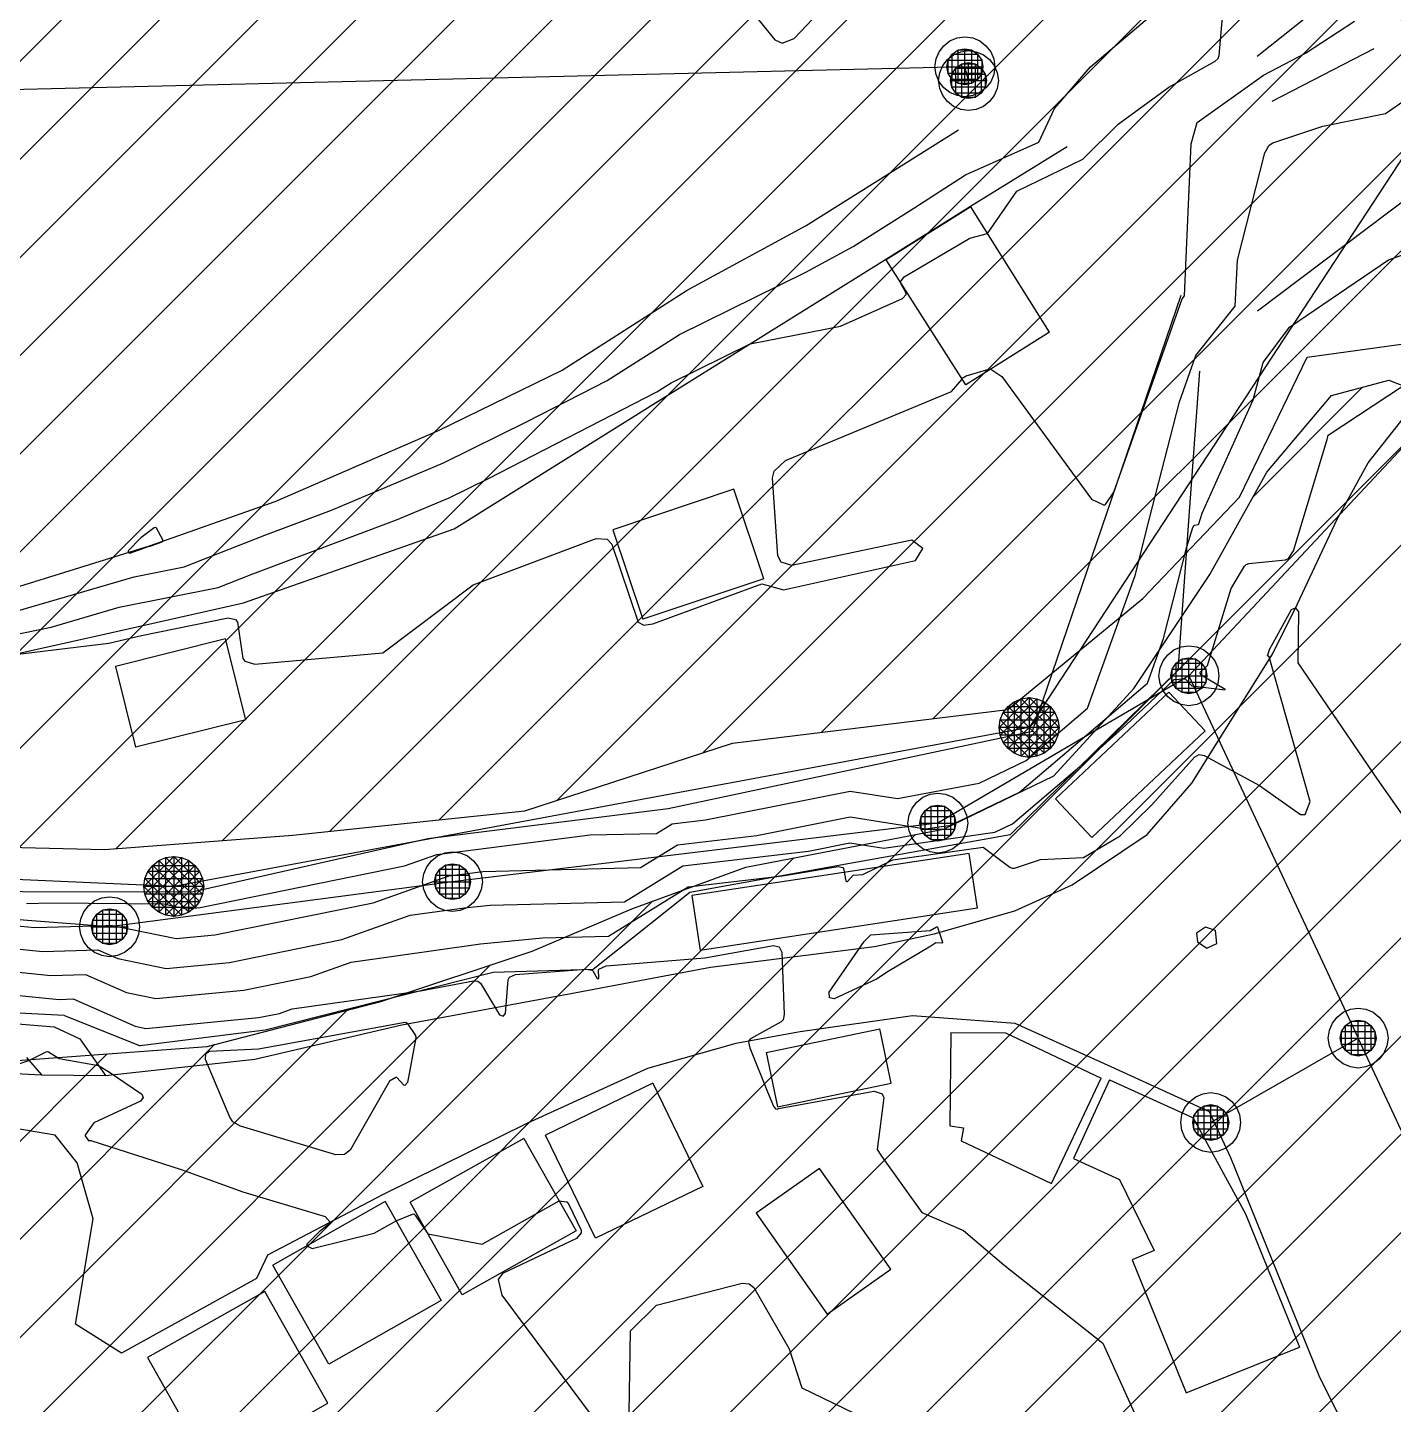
# Model space of a CAD drawing. Extents: x 13365 to 36625, y 86498 to 171760.
# Drawn here: x 14808.6 to 14931.6, y 87404.1 to 87528 of the extents above; entities that cross this region are included whole.
import ezdxf

# ---------------------------------------------------------------- set-up
doc = ezdxf.new("R2010")
doc.units = 0
doc.header["$LTSCALE"] = 5
doc.header["$MEASUREMENT"] = 0
doc.linetypes.add('A_CONTINUOUS_LINE', pattern=[0])
doc.linetypes.add('KERB', pattern=[16, 5, -6, 5])
doc.layers.get('0').update_dxf_attribs({"linetype": 'A_CONTINUOUS_LINE'})
for name, color, linetype in [('BOUNDARY', 7, 'A_CONTINUOUS_LINE'), ('CONTOUR', 255, 'Continuous'), ('ELECTRIC', 240, 'A_CONTINUOUS_LINE'), ('EXISTING BUILDING', 21, 'A_CONTINUOUS_LINE'), ('EXISTING ROAD', 25, 'A_CONTINUOUS_LINE'), ('Recreational', 73, 'Continuous'), ('RELIEF', 255, 'A_CONTINUOUS_LINE'), ('Residential', 51, 'Continuous'), ('TELECOM', 94, 'A_CONTINUOUS_LINE')]:
    doc.layers.add(name, color=color, linetype=linetype)

# ---------------------------------------------------------------- blocks, each defined once
blk = doc.blocks.new('S034')
at = {"color": 0}
for p, q in [((-0.25, 0.43), (-0.13, 0.48)), ((-0.13, 0.48), (0, 0.5)), ((0, 0.5), (0.13, 0.48)), ((0.13, 0.48), (0.25, 0.43)), ((-0.48, 0.13), (-0.43, 0.25)), ((-0.43, 0.25), (-0.35, 0.35)), ((-0.35, 0.35), (-0.25, 0.43)), ((-0.21, 0.21), (-0.11, 0.28)), ((-0.11, 0.28), (0, 0.3)), ((-0.11, -0.28), (-0.11, 0.28)), ((-0.11, 0.28), (0.11, 0.28)), ((0, 0.3), (0.11, 0.28)), ((0, -0.3), (0, 0.3)), ((0.11, 0.28), (0.21, 0.21)), ((0.11, 0.28), (0.11, -0.28)), ((0.25, 0.43), (0.35, 0.35)), ((0.35, 0.35), (0.43, 0.25)), ((0.43, 0.25), (0.48, 0.13)), ((-0.5, 0), (-0.48, 0.13)), ((-0.48, -0.13), (-0.5, 0)), ((-0.3, 0), (-0.28, 0.11)), ((-0.28, -0.11), (-0.3, 0)), ((0.3, 0), (-0.3, 0)), ((-0.28, 0.11), (-0.21, 0.21)), ((-0.28, -0.11), (-0.28, 0.11)), ((-0.28, 0.11), (0.28, 0.11)), ((-0.21, -0.21), (-0.21, 0.21)), ((-0.21, 0.21), (0.21, 0.21)), ((0.21, 0.21), (0.28, 0.11)), ((0.21, 0.21), (0.21, -0.21)), ((0.28, 0.11), (0.3, 0)), ((0.28, 0.11), (0.28, -0.11)), ((0.3, 0), (0.28, -0.11)), ((0.48, 0.13), (0.5, 0)), ((0.5, 0), (0.48, -0.13)), ((-0.43, -0.25), (-0.48, -0.13)), ((-0.21, -0.21), (-0.28, -0.11)), ((0.28, -0.11), (-0.28, -0.11)), ((-0.11, -0.28), (-0.21, -0.21)), ((0.21, -0.21), (-0.21, -0.21)), ((0.21, -0.21), (0.11, -0.28)), ((0.28, -0.11), (0.21, -0.21)), ((0.48, -0.13), (0.43, -0.25)), ((-0.35, -0.35), (-0.43, -0.25)), ((-0.25, -0.43), (-0.35, -0.35)), ((-0.13, -0.48), (-0.25, -0.43)), ((0, -0.3), (-0.11, -0.28)), ((0.11, -0.28), (-0.11, -0.28)), ((0.11, -0.28), (0, -0.3)), ((0.25, -0.43), (0.13, -0.48)), ((0.35, -0.35), (0.25, -0.43)), ((0.43, -0.25), (0.35, -0.35)), ((0, -0.5), (-0.13, -0.48)), ((0.13, -0.48), (0, -0.5))]:
    blk.add_line(p, q, dxfattribs=at)
blk = doc.blocks.new('S038')
at = {"color": 0}
for p, q in [((-0.5, 0), (0, 0.5)), ((-0.48, -0.13), (0.13, 0.48)), ((-0.25, 0.43), (-0.13, 0.48)), ((-0.13, 0.48), (0, 0.5)), ((-0.13, -0.48), (-0.13, 0.48)), ((-0.13, 0.48), (0.48, -0.13)), ((0, 0.5), (0.13, 0.48)), ((0.5, 0), (0, 0.5)), ((0, 0.5), (0, -0.5)), ((0.13, 0.48), (0.25, 0.43)), ((0.13, 0.48), (0.13, -0.48)), ((-0.48, 0.13), (-0.43, 0.25)), ((0.25, 0.43), (-0.43, -0.25)), ((-0.43, 0.25), (-0.35, 0.35)), ((0.43, 0.25), (-0.43, 0.25)), ((-0.43, 0.25), (0.25, -0.43)), ((-0.35, 0.35), (-0.25, 0.43)), ((-0.35, -0.35), (0.35, 0.35)), ((0.35, -0.35), (-0.35, 0.35)), ((-0.35, 0.35), (0.35, 0.35)), ((-0.35, -0.35), (-0.35, 0.35)), ((0.43, -0.25), (-0.25, 0.43)), ((-0.25, 0.43), (-0.25, -0.43)), ((-0.25, -0.43), (0.43, 0.25)), ((0.25, 0.43), (0.35, 0.35)), ((0.25, -0.43), (0.25, 0.43)), ((0.35, 0.35), (0.43, 0.25)), ((0.35, 0.35), (0.35, -0.35)), ((0.43, 0.25), (0.48, 0.13)), ((-0.5, 0), (-0.48, 0.13)), ((-0.48, -0.13), (-0.5, 0)), ((0, -0.5), (-0.5, 0)), ((-0.5, 0), (0.5, 0)), ((0.13, -0.48), (-0.48, 0.13)), ((-0.48, 0.13), (0.48, 0.13)), ((0.48, 0.13), (-0.13, -0.48)), ((0, -0.5), (0.5, 0)), ((0.48, 0.13), (0.5, 0)), ((0.5, 0), (0.48, -0.13)), ((-0.43, -0.25), (-0.48, -0.13)), ((0.48, -0.13), (-0.48, -0.13)), ((0.48, -0.13), (0.43, -0.25)), ((-0.35, -0.35), (-0.43, -0.25)), ((-0.43, -0.25), (0.43, -0.25)), ((-0.25, -0.43), (-0.35, -0.35)), ((0.35, -0.35), (-0.35, -0.35)), ((-0.13, -0.48), (-0.25, -0.43)), ((0.25, -0.43), (0.13, -0.48)), ((0.35, -0.35), (0.25, -0.43)), ((0.43, -0.25), (0.35, -0.35)), ((0, -0.5), (-0.13, -0.48)), ((0.13, -0.48), (0, -0.5))]:
    blk.add_line(p, q, dxfattribs=at)

msp = doc.modelspace()

# ---------------------------------------------------------------- hatches: boundary and pattern name
at = {"layer": 'Recreational', "linetype": 'Continuous'}
h = msp.add_hatch(dxfattribs=at)
h.set_pattern_fill('ANSI31', color=256, scale=50, style=0)
h.paths.add_polyline_path([(14664.44, 87409.09), (14665.4, 87418.56), (14666.09, 87432.92), (14668.48, 87439.76), (14673.96, 87445.57), (14682.52, 87448.99), (14690.73, 87449.68), (14703.4, 87449.68), (14718.46, 87449.33), (14727.7, 87449.68), (14740.03, 87446.6), (14752.69, 87442.84), (14767.07, 87440.44), (14784.19, 87436.68), (14802.33, 87434.63), (14824.76, 87436.28), (14840.4, 87440.34), (14854.01, 87444.87), (14863, 87448.68), (14873.27, 87452.44), (14891.07, 87455.86), (14901, 87460.64), (14908.19, 87468.51), (14915.03, 87478.77), (14920.17, 87488), (14926.01, 87494.89), (14931.15, 87496.26), (14937.31, 87493.87), (14942.78, 87491.47), (14945.52, 87486), (14951.68, 87474.37), (14957.85, 87468.22), (14966.06, 87461.72), (14974.62, 87455.57), (14980.78, 87444.62), (14984.2, 87434.02), (14987.53, 87419.62), (14988.96, 87416.63), (14993.78, 87405.78), (14998.61, 87393.13), (15003.43, 87382.89), (15007.65, 87365.41), (15009.48, 87359.21), (15014.91, 87347.16), (15022.15, 87332.7), (15024.56, 87323.66), (15026.97, 87309.8), (15032.4, 87296.55), (15039.03, 87279.68), (15045.7, 87262.62), (15054.15, 87243.34), (15062.59, 87224.06), (15069.23, 87207.79), (15074.65, 87195.74), (15078.32, 87188.88), (15086.76, 87171.41), (15092.79, 87158.75), (15092.79, 87140.68), (15084.95, 87128.63), (15076.51, 87123.2), (15058.42, 87116.58), (15036.7, 87115.37), (15015.59, 87120.79), (14992.07, 87131.04), (14967.34, 87141.28), (14951.06, 87155.74), (14930.55, 87171.41), (14910.05, 87188.28), (14905.22, 87207.56), (14905.76, 87221.67), (14893.76, 87234.07), (14881.7, 87241.3), (14859.99, 87244.31), (14841.15, 87257.77), (14823.06, 87266.21), (14802.55, 87276.45), (14786.27, 87283.08), (14772.77, 87287.48), (14755.05, 87289.53), (14733.23, 87281.36), (14708.01, 87271.82), (14682.11, 87260.93), (14667.11, 87255.48), (14650.07, 87254.12), (14641.21, 87263.65), (14631.66, 87286.8), (14624.85, 87305.19), (14620.27, 87317.99), (14617.85, 87328.83), (14619.66, 87339.08), (14624.49, 87346.31), (14640.17, 87352.33), (14652.23, 87360.33), (14660.67, 87381.42), (14664.29, 87403.71)])
at = {"layer": 'Residential', "linetype": 'Continuous'}
h = msp.add_hatch(dxfattribs=at)
h.set_pattern_fill('ANSI31', color=256, scale=50, style=0)
edge = h.paths.add_edge_path()
edge.add_line((15022.91, 87431.89), (15035.79, 87436.34))
edge.add_line((15035.79, 87436.34), (15043.22, 87441.78))
edge.add_line((15043.22, 87441.78), (15043.71, 87449.7))
edge.add_line((15043.71, 87449.7), (15034.8, 87456.13))
edge.add_line((15034.8, 87456.13), (15028.36, 87467.02))
edge.add_line((15028.36, 87467.02), (15025.88, 87484.84))
edge.add_line((15025.88, 87484.84), (15029.78, 87504.69))
edge.add_line((15029.78, 87504.69), (15031.86, 87519.92))
edge.add_line((15031.86, 87519.92), (15031.16, 87537.23))
edge.add_line((15031.16, 87537.23), (15027.68, 87559.49))
edge.add_line((15027.68, 87559.49), (15018.67, 87592.03))
edge.add_line((15018.67, 87592.03), (15008.97, 87620.42))
edge.add_line((15008.97, 87620.42), (14997.88, 87650.88))
edge.add_line((14997.88, 87650.88), (14984.66, 87673.16))
edge.add_line((14984.66, 87673.16), (14971.49, 87693.93))
edge.add_line((14971.49, 87693.93), (14960.4, 87712.1))
edge.add_line((14960.4, 87712.1), (14952.09, 87729.41))
edge.add_line((14952.09, 87729.41), (14943.78, 87752.41))
edge.add_line((14943.78, 87752.41), (14938.93, 87775.26))
edge.add_line((14938.93, 87775.26), (14935.46, 87794.65))
edge.add_line((14935.46, 87794.65), (14936.85, 87816.11))
edge.add_line((14936.85, 87816.11), (14940.29, 87832.21))
edge.add_line((14940.29, 87832.21), (14939.59, 87847.44))
edge.add_line((14939.59, 87847.44), (14934.74, 87861.98))
edge.add_line((14934.74, 87861.98), (14931.28, 87878.6))
edge.add_line((14931.28, 87878.6), (14927.81, 87895.91))
edge.add_line((14927.81, 87895.91), (14925.73, 87913.22))
edge.add_line((14925.73, 87913.22), (14919.5, 87926.37))
edge.add_line((14919.5, 87926.37), (14909.1, 87938.83))
edge.add_line((14909.1, 87938.83), (14899.4, 87950.61))
edge.add_line((14899.4, 87950.61), (14891.08, 87960.99))
edge.add_line((14891.08, 87960.99), (14880.68, 87969.99))
edge.add_line((14880.68, 87969.99), (14869.59, 87977.61))
edge.add_line((14869.59, 87977.61), (14863.35, 87986.61))
edge.add_line((14863.35, 87986.61), (14856.42, 87994.92))
edge.add_line((14856.42, 87994.92), (14849.47, 87997.81))
edge.add_line((14849.47, 87997.81), (14841.46, 88000.48))
edge.add_line((14841.46, 88000.48), (14833, 88001.37))
edge.add_line((14833, 88001.37), (14824.1, 87998.7))
edge.add_line((14824.1, 87998.7), (14816.08, 87993.81))
edge.add_line((14816.08, 87993.81), (14804.96, 87987.73))
edge.add_line((14804.96, 87987.73), (14799.16, 87981.8))
edge.add_line((14799.16, 87981.8), (14791.69, 87973.99))
edge.add_line((14791.69, 87973.99), (14783.13, 87967.57))
edge.add_line((14783.13, 87967.57), (14772.03, 87962.69))
edge.add_line((14772.03, 87962.69), (14765.15, 87960.73))
edge.add_line((14765.15, 87960.73), (14752.37, 87959.75))
edge.add_line((14752.37, 87959.75), (14742.54, 87960.24))
edge.add_line((14742.54, 87960.24), (14732.22, 87962.69))
edge.add_line((14732.22, 87962.69), (14725.34, 87969.57))
edge.add_line((14725.34, 87969.57), (14716.5, 87975.95))
edge.add_line((14716.5, 87975.95), (14711.58, 87986.26))
edge.add_line((14711.58, 87986.26), (14709.62, 88000.01))
edge.add_line((14709.62, 88000.01), (14703.23, 88015.23))
edge.add_line((14703.23, 88015.23), (14691.92, 88017.68))
edge.add_line((14691.92, 88017.68), (14683.08, 88013.27))
edge.add_line((14683.08, 88013.27), (14681.6, 87999.52))
edge.add_line((14681.6, 87999.52), (14680.13, 87986.26))
edge.add_line((14680.13, 87986.26), (14677.18, 87969.08))
edge.add_line((14677.18, 87969.08), (14673.25, 87954.35))
edge.add_line((14673.25, 87954.35), (14669.31, 87943.55))
edge.add_line((14669.31, 87943.55), (14666.86, 87933.24))
edge.add_line((14666.86, 87933.24), (14665.38, 87921.45))
edge.add_line((14665.38, 87921.45), (14664.89, 87908.69))
edge.add_line((14664.89, 87908.69), (14663.42, 87896.41))
edge.add_line((14663.42, 87896.41), (14660.47, 87880.21))
edge.add_line((14660.47, 87880.21), (14657.03, 87864.99))
edge.add_line((14657.03, 87864.99), (14654.06, 87851.56))
edge.add_line((14654.06, 87851.56), (14648.81, 87832.93))
edge.add_line((14648.81, 87832.93), (14649.36, 87814.9))
edge.add_line((14649.36, 87814.9), (14657.01, 87798.51))
edge.add_line((14657.01, 87798.51), (14667.4, 87784.86))
edge.add_line((14667.4, 87784.86), (14676.15, 87772.84))
edge.add_line((14676.15, 87772.84), (14685.45, 87756.45))
edge.add_line((14685.45, 87756.45), (14695.29, 87742.79))
edge.add_line((14695.29, 87742.79), (14710.06, 87719.85))
edge.add_line((14710.06, 87719.85), (14724.35, 87700))
edge.add_line((14724.35, 87700), (14734.2, 87685.25))
edge.add_line((14734.2, 87685.25), (14747.87, 87673.78))
edge.add_line((14747.87, 87673.78), (14760.44, 87666.68))
edge.add_line((14760.44, 87666.68), (14772.47, 87660.12))
edge.add_line((14772.47, 87660.12), (14785.05, 87651.93))
edge.add_line((14785.05, 87651.93), (14798.18, 87644.83))
edge.add_line((14798.18, 87644.83), (14809.66, 87633.9))
edge.add_line((14809.66, 87633.9), (14819.5, 87619.7))
edge.add_line((14819.5, 87619.7), (14822.29, 87603.57))
edge.add_line((14822.29, 87603.57), (14820.1, 87585.55))
edge.add_line((14820.1, 87585.55), (14814.09, 87568.07))
edge.add_line((14814.09, 87568.07), (14802.05, 87560.96))
edge.add_line((14802.05, 87560.96), (14784.56, 87562.06))
edge.add_line((14784.56, 87562.06), (14770.34, 87563.7))
edge.add_line((14770.34, 87563.7), (14755.57, 87564.79))
edge.add_line((14755.57, 87564.79), (14744.09, 87561.51))
edge.add_line((14744.09, 87561.51), (14735.34, 87554.95))
edge.add_line((14735.34, 87554.95), (14730.14, 87544.31))
edge.add_line((14730.14, 87544.31), (14724.93, 87533.02))
edge.add_line((14724.93, 87533.02), (14712.32, 87529.11))
edge.add_line((14712.32, 87529.11), (14697.53, 87523.46))
edge.add_line((14697.53, 87523.46), (14685.79, 87518.25))
edge.add_line((14685.79, 87518.25), (14675.35, 87516.08))
edge.add_line((14675.35, 87516.08), (14667.09, 87510.86))
edge.add_line((14667.09, 87510.86), (14661.44, 87499.57))
edge.add_line((14661.44, 87499.57), (14657.96, 87490.88))
edge.add_line((14657.96, 87490.88), (14657.96, 87477.85))
edge.add_line((14657.96, 87477.85), (14659.26, 87463.95))
edge.add_line((14659.26, 87463.95), (14662.74, 87453.52))
edge.add_line((14662.74, 87453.52), (14667.96, 87450.05))
edge.add_line((14667.96, 87450.05), (14677.09, 87451.35))
edge.add_line((14677.09, 87451.35), (14688.83, 87455.26))
edge.add_line((14688.83, 87455.26), (14700.14, 87459.61))
edge.add_line((14700.14, 87459.61), (14709.27, 87459.61))
edge.add_line((14709.27, 87459.61), (14721.88, 87459.61))
edge.add_line((14721.88, 87459.61), (14733.62, 87459.61))
edge.add_line((14733.62, 87459.61), (14746.67, 87457))
edge.add_line((14746.67, 87457), (14755.37, 87456.56))
edge.add_line((14755.37, 87456.56), (14767.11, 87456.13))
edge.add_line((14767.11, 87456.13), (14784.93, 87455.26))
edge.add_line((14784.93, 87455.26), (14800.59, 87454.39))
edge.add_line((14800.59, 87454.39), (14815.52, 87454.02))
edge.add_line((14815.52, 87454.02), (14832.48, 87455.32))
edge.add_line((14832.48, 87455.32), (14853.35, 87457.49))
edge.add_line((14853.35, 87457.49), (14872.05, 87463.58))
edge.add_line((14872.05, 87463.58), (14896.84, 87466.62))
edge.add_line((14896.84, 87466.62), (14909.01, 87476.61))
edge.add_line((14909.01, 87476.61), (14917.71, 87485.73))
edge.add_line((14917.71, 87485.73), (14923.8, 87498.33))
edge.add_line((14923.8, 87498.33), (14936.41, 87500.07))
edge.add_line((14936.41, 87500.07), (14950.76, 87491.81))
edge.add_line((14950.76, 87491.81), (14962.06, 87474.44))
edge.add_line((14962.06, 87474.44), (14980.32, 87461.84))
edge.add_line((14980.32, 87461.84), (14988.23, 87450.69))
edge.add_line((14988.23, 87450.69), (14999.13, 87438.32))
edge.add_line((14999.13, 87438.32), (15010.52, 87431.89))

# ---------------------------------------------------------------- linework, layer by layer
at = {"layer": 'BOUNDARY', "color": 4, "linetype": 'A_CONTINUOUS_LINE'}
msp.add_line((14915.56, 87446.72), (14914.64, 87447.03), dxfattribs=at)
msp.add_lwpolyline([(14914.64, 87447.03), (14913.83, 87446.47), (14913.92, 87445.7), (14914.76, 87445.13), (14915.66, 87445.54), (14915.56, 87446.72)], dxfattribs=at)
at = {"layer": 'CONTOUR', "color": 33, "linetype": 'A_CONTINUOUS_LINE'}
for points in [[(14870.37, 87533.7), (14875.87, 87526.92), (14876.53, 87526.6), (14877.61, 87527.02), (14887.02, 87536.98)], [(14805.06, 87474.74), (14818.19, 87478.58), (14822.68, 87479.47), (14829.94, 87482.32), (14835.95, 87484.58), (14846.05, 87488.84), (14853.56, 87492.54), (14860.78, 87496.25), (14867.29, 87500.39), (14878.67, 87505.99), (14882.92, 87508.31), (14888.39, 87511.77), (14893.05, 87514.76), (14899.64, 87517.7), (14901.07, 87520.74), (14904.3, 87524.49), (14909.81, 87529.16)], [(14804.23, 87471.19), (14815.89, 87472.58), (14818.85, 87473.29), (14826.66, 87474.87), (14827.31, 87474.73), (14827.48, 87474.48), (14827.98, 87471.22), (14828.14, 87470.97), (14829.05, 87470.69), (14840.58, 87471.71), (14848.71, 87477.84), (14859.8, 87482.01), (14860.79, 87481.96), (14861.21, 87481.5), (14863.56, 87474.48), (14864.02, 87474.23), (14864.06, 87474.21), (14864.88, 87474.32), (14874.69, 87477.95), (14875.14, 87477.83), (14876.66, 87477.39), (14888.54, 87480.04), (14889.2, 87481.13), (14888.2, 87481.88), (14877.4, 87479.6), (14876.45, 87479.9), (14876.15, 87480.47), (14875.66, 87487.48), (14875.8, 87488.08), (14876.83, 87489.05), (14891.77, 87495.26), (14892.75, 87496.35), (14892.75, 87496.36), (14892.72, 87496.41), (14892.72, 87496.42), (14892.74, 87496.45), (14893.09, 87496.66), (14895.15, 87497.27), (14895.33, 87497.27), (14896.32, 87496.61), (14904.38, 87485.55), (14905.54, 87485.02), (14905.64, 87485.08), (14906.41, 87486.18), (14912.55, 87503.59), (14912.77, 87503.87), (14913.37, 87517.55), (14913.9, 87519.47), (14919.88, 87523.73), (14923.65, 87525.72), (14928.08, 87528.61)], [(14808.5, 87449.14), (14810.67, 87449.2), (14820.84, 87449.11), (14822.89, 87448.68), (14824.13, 87448.8), (14842.52, 87452.54), (14845.44, 87453.58), (14859.26, 87455.33), (14865.23, 87455.47), (14866.63, 87456.34), (14869.63, 87456.69), (14882.67, 87459.28), (14886.91, 87458.62), (14894.26, 87460), (14898.51, 87462.04), (14904.03, 87466.73), (14908.31, 87478.68), (14909.65, 87483.93), (14912.3, 87494.31), (14913.77, 87498.48), (14917.33, 87502.93), (14917.52, 87507.09), (14920, 87516.74), (14920.39, 87517.44), (14920.71, 87517.65), (14925.23, 87519.15), (14930.87, 87520.28), (14932.98, 87521.76)], [(14806.72, 87447.23), (14809.23, 87446.98), (14815.67, 87447.18), (14816.24, 87447.18), (14821.98, 87445.99), (14825.44, 87446.32), (14839.7, 87449.22), (14846.54, 87451.66), (14849.57, 87452.04), (14863.79, 87452.39), (14867.11, 87454.44), (14874.26, 87455.29), (14882.65, 87456.95), (14889.45, 87455.89), (14891.71, 87456.21), (14897.89, 87459.19), (14909.42, 87468.98), (14910.86, 87473.02), (14912.96, 87481.26), (14913.5, 87483.01), (14913.62, 87483.21), (14913.63, 87483.22), (14913.66, 87483.23), (14913.98, 87483.27), (14914.01, 87483.28), (14914.05, 87483.34), (14914.34, 87484.31), (14918.94, 87494.49), (14919.85, 87497.86), (14922.23, 87501.04), (14931.13, 87507.1), (14936.51, 87509)], [(14805.79, 87445.25), (14809.96, 87444.83), (14814.92, 87444.98), (14816.7, 87444.2), (14821.07, 87443.3), (14826.76, 87443.84), (14836.89, 87445.9), (14843.03, 87448.09), (14847.9, 87448.77), (14850.23, 87449.01), (14862.35, 87449.3), (14867.6, 87452.55), (14878.9, 87453.88), (14882.64, 87454.63), (14885.68, 87454.15), (14895.67, 87455.57), (14897.27, 87456.34), (14903.35, 87461.5), (14907.47, 87465.21), (14911.82, 87469.31), (14912.74, 87469.39), (14912.81, 87469.37), (14912.86, 87469.34), (14913.43, 87468.76), (14916.41, 87468.4), (14916.42, 87468.39), (14916.43, 87468.39), (14916.43, 87468.39), (14916.42, 87468.41), (14914.25, 87469.72), (14914.14, 87469.91), (14914.16, 87469.98), (14914.83, 87470.59), (14916.97, 87477.51), (14918.18, 87479.53), (14918.31, 87479.67), (14918.57, 87479.77), (14921.86, 87480.11), (14922.13, 87480.23), (14922.59, 87480.92), (14925.57, 87490.85), (14925.61, 87490.93), (14925.71, 87491.32), (14933.79, 87496.65)], [(14820.78, 87481.8), (14820.78, 87481.91), (14820.21, 87482.94), (14820.12, 87483), (14819.99, 87482.98), (14818.78, 87482.09), (14817.64, 87480.92), (14817.63, 87480.77), (14817.8, 87480.7), (14819.55, 87481.32), (14819.62, 87481.34), (14820.72, 87481.73), (14820.78, 87481.8)], [(14890.36, 87445.6), (14889.93, 87445.3), (14886.08, 87443.03), (14885.03, 87442.34), (14881.21, 87440.56), (14880.81, 87440.66), (14880.77, 87441.18), (14883.92, 87445.73), (14884.53, 87446.34), (14889.85, 87446.73), (14890.44, 87447.04), (14890.5, 87447.04), (14890.52, 87447.02), (14890.63, 87446.65), (14890.98, 87445.68), (14890.97, 87445.6), (14890.92, 87445.57), (14890.36, 87445.6)], [(14803.92, 87441.27), (14811.42, 87440.52), (14812.68, 87440.56), (14818.26, 87438.11), (14819.24, 87437.91), (14829.39, 87438.88), (14831.26, 87439.26), (14832.4, 87439.67), (14843.96, 87441.28), (14848.75, 87442.19), (14849.14, 87442.15), (14849.36, 87441.97), (14851.09, 87439.13), (14851.4, 87439.01), (14851.62, 87439.24), (14851.86, 87442.29), (14851.99, 87442.53), (14852.51, 87442.76), (14858.89, 87443.24), (14859.44, 87443.14), (14859.49, 87443.1), (14859.89, 87442.41), (14859.97, 87442.38), (14860.02, 87442.44), (14860.01, 87443.17), (14860.04, 87443.23), (14860.7, 87443.55), (14869.56, 87444.27), (14875.75, 87445.38), (14876.26, 87445.24), (14876.5, 87444.78), (14876.72, 87439.17), (14876.62, 87438.69), (14876.43, 87438.49), (14873.67, 87436.97), (14873.49, 87436.75), (14873.49, 87436.71), (14873.63, 87436.17), (14875.21, 87432.21), (14875.74, 87430.91), (14875.94, 87430.67), (14876.07, 87430.65), (14876.21, 87430.69), (14884.83, 87432.26), (14885.54, 87432.03), (14885.69, 87431.65), (14885.09, 87427.01), (14885.49, 87426.4), (14889.11, 87421.33), (14892.86, 87419.72), (14896.48, 87416.63), (14905.4, 87409.57), (14908.26, 87403.27)], [(14842.55, 87432.78), (14842.46, 87432.8), (14841.84, 87433.48), (14841.76, 87433.5), (14841.19, 87433.16), (14837.62, 87426.96), (14837.12, 87426.57), (14836.33, 87426.54), (14827.75, 87429.12), (14827.07, 87429.5), (14826.79, 87429.91), (14824.6, 87435.12), (14824.65, 87435.65), (14824.98, 87435.85), (14829.38, 87436.08), (14841.11, 87438.19), (14842.56, 87438.46), (14842.68, 87438.45), (14842.76, 87438.38), (14843.53, 87437.27), (14843.55, 87437.07), (14842.8, 87433.05), (14842.55, 87432.78)], [(14807.9, 87434.75), (14808.71, 87435.03), (14810.25, 87435.8), (14810.38, 87435.82), (14810.47, 87435.8), (14811.43, 87435.21), (14814.96, 87434.58), (14815.95, 87433.98), (14818.86, 87431.98), (14818.98, 87431.7), (14818.76, 87431.36), (14814.55, 87429.42), (14813.8, 87428.36), (14813.77, 87428.26), (14813.78, 87428.23), (14814.03, 87427.86), (14814.05, 87427.83), (14814.07, 87427.83), (14814.28, 87427.82), (14822.43, 87425.21), (14827.97, 87423.2), (14835.39, 87420.98), (14835.84, 87420.46), (14835.8, 87420.35), (14834.83, 87419.6), (14833.73, 87418.47), (14833.72, 87418.32), (14834.22, 87418.09), (14839.81, 87419.48), (14841.77, 87420.59), (14843.24, 87421.19), (14843.37, 87421.2), (14843.5, 87421.1), (14844.63, 87419.42), (14849.53, 87418.49), (14856.45, 87422.38), (14857.09, 87422.3), (14857.14, 87422.28), (14857.28, 87422.1), (14858.43, 87419.73), (14858.44, 87419.49), (14858.02, 87418.98), (14851.36, 87415.84), (14850.97, 87415.29), (14851.3, 87413.88), (14860.67, 87401.31)], [(14862.73, 87401.51), (14862.87, 87410.68), (14865.22, 87412.99), (14872.93, 87414.98), (14873.57, 87414.92), (14873.97, 87414.58), (14877.16, 87409.05), (14878.31, 87405.56), (14892.62, 87398.6)]]:
    msp.add_lwpolyline(points, dxfattribs=at)
at = {"layer": 'CONTOUR', "color": 252, "linetype": 'A_CONTINUOUS_LINE'}
for points in [[(14802.18, 87472.3), (14810.71, 87474.04), (14816.83, 87475.83), (14825.75, 87477.6), (14828.86, 87478.83), (14841.81, 87483.69), (14846.55, 87485.69), (14850.08, 87487.42), (14865.26, 87495.23), (14866.53, 87496.04), (14873.65, 87499.54), (14881.79, 87501.12), (14887.36, 87503.62), (14887.71, 87504), (14887.7, 87504.1), (14887.18, 87505.03), (14887.18, 87505.13), (14887.52, 87505.58), (14893.43, 87509.06), (14895.01, 87509.49), (14897.67, 87513.3), (14903.62, 87516.18), (14906.8, 87519.32), (14911.34, 87522.66), (14915.52, 87524.98), (14915.8, 87525.24), (14915.89, 87525.5), (14916.17, 87528.96)], [(14804.85, 87443.26), (14810.69, 87442.68), (14813.8, 87442.77), (14817.48, 87441.15), (14820.15, 87440.6), (14828.07, 87441.36), (14834.08, 87442.58), (14837.71, 87443.88), (14849.36, 87445.51), (14854.94, 87446.07), (14860.91, 87446.22), (14868.08, 87450.65), (14876.57, 87451.66), (14881.58, 87452.48), (14881.99, 87452.39), (14882.05, 87452.31), (14882.28, 87451.2), (14882.36, 87451.13), (14882.43, 87451.15), (14882.94, 87451.71), (14883.8, 87451.78), (14886.51, 87453.08), (14894.63, 87454.24), (14897.02, 87452.42), (14897.24, 87452.33), (14897.44, 87452.34), (14899.81, 87453.12), (14903.67, 87453.29), (14906.98, 87455.24), (14909.82, 87458.03), (14913.66, 87462.34), (14914.08, 87462.56), (14914.53, 87462.49), (14919.51, 87459.78), (14923.2, 87457.16), (14923.63, 87457.17), (14924.08, 87458.35), (14920.39, 87471.36), (14920.23, 87471.45), (14920.23, 87471.47), (14920.23, 87471.47), (14920.28, 87471.52), (14920.43, 87472.01), (14922.39, 87475.61), (14922.76, 87475.76), (14923.04, 87475.41), (14922.96, 87470.83), (14930.11, 87460.34), (14932.46, 87457.01)]]:
    msp.add_lwpolyline(points, dxfattribs=at)
at = {"layer": 'ELECTRIC', "linetype": 'A_CONTINUOUS_LINE'}
for p, q in [((14913.16, 87469.66), (14890.55, 87456.4)), ((14913.16, 87469.66), (14928.4, 87437.04)), ((14890.55, 87456.4), (14846.85, 87451.12))]:
    msp.add_line(p, q, dxfattribs=at)
for points in [[(14984.75, 87575.19), (14965.36, 87540.22), (14945.67, 87504.37), (14913.16, 87469.66)], [(14893.31, 87523.24), (14892.99, 87524.49), (14778.28, 87521.71), (14642.34, 87519.71)], [(14846.85, 87451.12), (14815.97, 87447.06), (14770.93, 87450.53), (14738.31, 87455.73)], [(15071.05, 87136.08), (15051.61, 87176.71), (15036.88, 87207.76), (15019.57, 87244.36), (15002.71, 87279.34), (14987.28, 87312.41), (14972.54, 87343.61), (14956.95, 87376.36), (14942.24, 87407.43), (14928.4, 87437.04), (14915.12, 87429.44)]]:
    msp.add_lwpolyline(points, dxfattribs=at)
at = {"layer": 'EXISTING BUILDING', "linetype": 'A_CONTINUOUS_LINE'}
for p, q in [((14874.88, 87478.39), (14863.99, 87474.74)), ((14828.23, 87465.69), (14818.3, 87463.22)), ((14894.11, 87448.72), (14869.16, 87444.93)), ((14913.48, 87429.88), (14913.91, 87429.19)), ((14874.18, 87421.27), (14880.59, 87412.19))]:
    msp.add_line(p, q, dxfattribs=at)
at = {"layer": 'EXISTING BUILDING', "linetype": 'KERB'}
for p, q in [((14914.61, 87464.71), (14904.43, 87455.11)), ((14875.08, 87435.73), (14885.32, 87437.87)), ((14864.89, 87432.97), (14855.23, 87428.3)), ((14906.01, 87433.29), (14913.48, 87429.88)), ((14853.28, 87428.01), (14843.04, 87422.25)), ((14840.8, 87422.32), (14830.67, 87416.6)), ((14829.95, 87414.23), (14819.39, 87408.27))]:
    msp.add_line(p, q, dxfattribs=at)
at = {"layer": 'EXISTING BUILDING', "linetype": 'A_CONTINUOUS_LINE'}
for points in [[(14900.6, 87500.58), (14893.51, 87511.88), (14885.91, 87507.11)], [(14900.6, 87500.58), (14893.07, 87495.86), (14885.91, 87507.11)], [(14874.88, 87478.39), (14872.17, 87486.45), (14861.28, 87482.8), (14863.99, 87474.74)], [(14828.23, 87465.69), (14826.42, 87472.97), (14816.49, 87470.5), (14818.3, 87463.22)], [(14894.11, 87448.72), (14893.36, 87453.66), (14868.41, 87449.87), (14869.16, 87444.93)], [(14880.59, 87412.19), (14886.31, 87416.23), (14879.9, 87425.31), (14874.18, 87421.27)]]:
    msp.add_lwpolyline(points, dxfattribs=at)
at = {"layer": 'EXISTING BUILDING', "linetype": 'KERB'}
for points in [[(14904.43, 87455.11), (14901.15, 87458.59), (14911.34, 87468.19), (14914.61, 87464.71)], [(14875.08, 87435.73), (14876.11, 87430.84), (14886.34, 87432.97), (14885.32, 87437.87)], [(14891.72, 87437.55), (14891.64, 87429.15), (14892.87, 87428.97), (14892.64, 87427.78), (14900.78, 87423.95), (14905.26, 87433.44)], [(14891.72, 87437.55), (14896.65, 87437.5), (14905.26, 87433.44)], [(14864.89, 87432.97), (14869.38, 87423.68), (14859.72, 87419.01), (14855.23, 87428.3)], [(14906.01, 87433.29), (14902.77, 87426.19), (14906.92, 87424.3), (14910.04, 87417.9), (14908.06, 87417.08), (14912.91, 87405.09), (14923.11, 87409.22)], [(14913.91, 87429.19), (14918.26, 87421.21), (14923.11, 87409.22)], [(14853.28, 87428.01), (14857.97, 87419.67), (14847.72, 87413.91), (14843.04, 87422.25)], [(14840.8, 87422.32), (14845.82, 87413.41), (14835.7, 87407.69), (14830.67, 87416.6)], [(14819.39, 87408.27), (14825.07, 87398.2), (14835.63, 87404.16), (14829.95, 87414.23)]]:
    msp.add_lwpolyline(points, dxfattribs=at)
at = {"layer": 'EXISTING ROAD', "linetype": 'A_CONTINUOUS_LINE'}
for p, q in [((14926.51, 87483.77), (14929.3, 87488.84)), ((14815.59, 87433.68), (14829.04, 87435.14))]:
    msp.add_line(p, q, dxfattribs=at)
at = {"layer": 'EXISTING ROAD', "linetype": 'KERB'}
for p, q in [((14813.3, 87436.96), (14815.59, 87433.68)), ((14808.49, 87435.28), (14809.83, 87433.72))]:
    msp.add_line(p, q, dxfattribs=at)
at = {"layer": 'EXISTING ROAD', "linetype": 'A_CONTINUOUS_LINE'}
for points in [[(14929.3, 87488.84), (14935.15, 87496.24), (14938.83, 87499.2), (14943.66, 87501.73), (14948.03, 87504.93), (14951.18, 87507.91), (14955.24, 87513.1), (14957.88, 87517.84), (14961.42, 87525.34), (14963.86, 87531.97), (14966.84, 87540.99), (14968.85, 87547.63), (14972.82, 87560.64), (14975.15, 87568.29), (14977.81, 87577.78), (14978.65, 87585.49), (14978.16, 87592.17)], [(14829.04, 87435.14), (14842.3, 87438.23), (14857.49, 87441.04), (14870.07, 87443.41), (14884.85, 87445.28), (14890.22, 87446.41), (14897.48, 87448.5), (14902.64, 87450.83), (14909.41, 87455.36), (14913.43, 87459.99), (14920.7, 87471.59), (14922.95, 87476.14), (14926.51, 87483.77)], [(14989.79, 87281.71), (14979.73, 87302.54), (14966.47, 87330.08), (14960.82, 87341.55), (14951.21, 87361.61), (14946.11, 87372.41), (14947.58, 87375), (14940.07, 87372.98), (14930.6, 87395.19), (14924.89, 87406.63), (14916.92, 87426.26), (14915.02, 87430.39), (14906.15, 87434.45), (14897.52, 87438.36), (14888.27, 87439.04), (14878.14, 87437.59), (14872.36, 87436.55), (14864.4, 87434.3)], [(14666.07, 87425.34), (14678.52, 87426.69), (14693.52, 87427.76), (14704.01, 87429.25), (14717.92, 87430.93), (14726.29, 87431.96), (14739.21, 87434.51), (14750.23, 87436.35), (14766.48, 87436.39), (14776.02, 87435.89), (14788.78, 87434.94), (14797.54, 87434.37), (14809.83, 87433.72), (14815.59, 87433.68)], [(14864.4, 87434.3), (14853.6, 87429.37), (14840.55, 87422.93)], [(14840.55, 87422.93), (14830.19, 87417.49), (14829.21, 87415.4), (14817.04, 87408.68), (14812.89, 87411.27), (14814.49, 87420.76), (14813.05, 87425.81), (14811.07, 87428.29), (14802.29, 87429.76)]]:
    msp.add_lwpolyline(points, dxfattribs=at)
at = {"layer": 'EXISTING ROAD', "linetype": 'KERB'}
msp.add_lwpolyline([(14687.99, 87454.91), (14697.3, 87454.01), (14712.8, 87454.68), (14719.19, 87454.9), (14728.81, 87454), (14741.46, 87450.87), (14754.65, 87447.8), (14772.4, 87443.53), (14783.01, 87441.37), (14793.61, 87439.48), (14802.79, 87438.72), (14810.97, 87438.05), (14813.3, 87436.96)], dxfattribs=at)
at = {"layer": 'Recreational', "linetype": 'Continuous'}
msp.add_lwpolyline([(14802.33, 87434.63), (14824.76, 87436.28), (14840.4, 87440.34), (14854.01, 87444.87), (14863, 87448.68), (14873.27, 87452.44), (14891.07, 87455.86), (14901, 87460.64), (14908.19, 87468.51), (14915.03, 87478.77), (14920.17, 87488), (14926.01, 87494.89), (14931.15, 87496.26), (14937.31, 87493.87)], dxfattribs=at)
at = {"layer": 'RELIEF'}
for p, q in [((14920.67, 87521.38), (14929.84, 87526.14)), ((14811.92, 87439.06), (14818.71, 87436.33))]:
    msp.add_line(p, q, dxfattribs=at)
for points in [[(14919.31, 87525.43), (14926.32, 87531.06), (14929.49, 87534.84), (14927.48, 87542.59), (14926.81, 87551.32), (14931.15, 87558.11)], [(14919.33, 87502.51), (14935.05, 87514.36), (14935.44, 87517.25), (14933.23, 87526.63), (14929.49, 87534.84)], [(14737.83, 87487.56), (14747.59, 87481.78), (14760.56, 87476.67), (14775.05, 87472.94), (14788.34, 87473.58), (14800.23, 87475.34), (14819.57, 87481.37), (14830.88, 87485.35), (14845.59, 87491.74), (14856.72, 87497.17), (14867.98, 87504.37), (14878.71, 87510.21), (14892.42, 87518.8)], [(14847, 87482.9), (14866.34, 87494.98), (14885.69, 87507.06), (14893.49, 87511.95), (14902.21, 87517.3)], [(14866.28, 87457.71), (14882.67, 87461.19), (14899.07, 87464.66), (14905.77, 87484.3), (14912.46, 87503.93)], [(14914.1, 87497.08), (14913.13, 87483.6), (14912.16, 87470.13), (14897.06, 87455.34), (14882.63, 87452.75), (14868.21, 87450.15), (14859.51, 87443.22)], [(14803.23, 87470.66), (14815.64, 87473.43), (14828.04, 87476.21), (14847, 87482.9)], [(14698.08, 87455.73), (14713.52, 87457.57), (14719.02, 87458.62), (14735.93, 87455.72), (14752.84, 87452.82), (14762.33, 87452.91), (14780.15, 87451.84), (14793.12, 87451.98), (14808.13, 87450.23), (14823.4, 87450.19), (14844.62, 87455.02), (14866.28, 87457.71)], [(14811.92, 87439.06), (14803.09, 87439.52), (14790.04, 87441.27), (14777.42, 87442.93), (14767.65, 87445.24), (14754.49, 87448.39), (14732.78, 87453.97), (14719.12, 87455.54), (14705.04, 87455.11), (14697.57, 87454.45)], [(14859.51, 87443.22), (14850.51, 87442.93), (14829.98, 87437.76), (14818.71, 87436.33)]]:
    msp.add_lwpolyline(points, dxfattribs=at)
at = {"layer": 'Residential', "linetype": 'Continuous'}
msp.add_lwpolyline([(14800.59, 87454.39), (14815.52, 87454.02), (14832.48, 87455.32), (14853.35, 87457.49), (14872.05, 87463.58), (14896.84, 87466.62), (14909.01, 87476.61), (14917.71, 87485.73), (14923.8, 87498.33), (14936.41, 87500.07), (14950.76, 87491.81), (14962.06, 87474.44), (14980.32, 87461.84), (14988.23, 87450.69), (14999.13, 87438.32), (15010.52, 87431.89)], dxfattribs=at)
at = {"layer": 'TELECOM', "linetype": 'A_CONTINUOUS_LINE'}
for p, q in [((14934.71, 87519.86), (14898.77, 87465)), ((14898.77, 87465), (14821.75, 87450.69))]:
    msp.add_line(p, q, dxfattribs=at)
msp.add_lwpolyline([(14821.75, 87450.69), (14776.84, 87452.67), (14699.24, 87457.37)], dxfattribs=at)

# ---------------------------------------------------------------- block references
at = {"layer": 'ELECTRIC', "xscale": 5.4, "yscale": 5.4, "zscale": 5.4, "rotation": 270}
for p in [(14892.99, 87524.49), (14892.99, 87524.49), (14893.31, 87523.24), (14893.31, 87523.24), (14913.16, 87469.66), (14913.16, 87469.66), (14890.55, 87456.4), (14890.55, 87456.4), (14846.85, 87451.12), (14846.85, 87451.12), (14815.97, 87447.06), (14815.97, 87447.06), (14928.4, 87437.04), (14928.4, 87437.04), (14915.12, 87429.44), (14915.12, 87429.44)]:
    msp.add_blockref('S034', p, dxfattribs=at)
at = {"layer": 'TELECOM', "xscale": 5.4, "yscale": 5.4, "zscale": 5.4, "rotation": 270}
for p in [(14898.77, 87465), (14898.77, 87465), (14821.75, 87450.69), (14821.75, 87450.69)]:
    msp.add_blockref('S038', p, dxfattribs=at)

doc.saveas('drawing.dxf')
